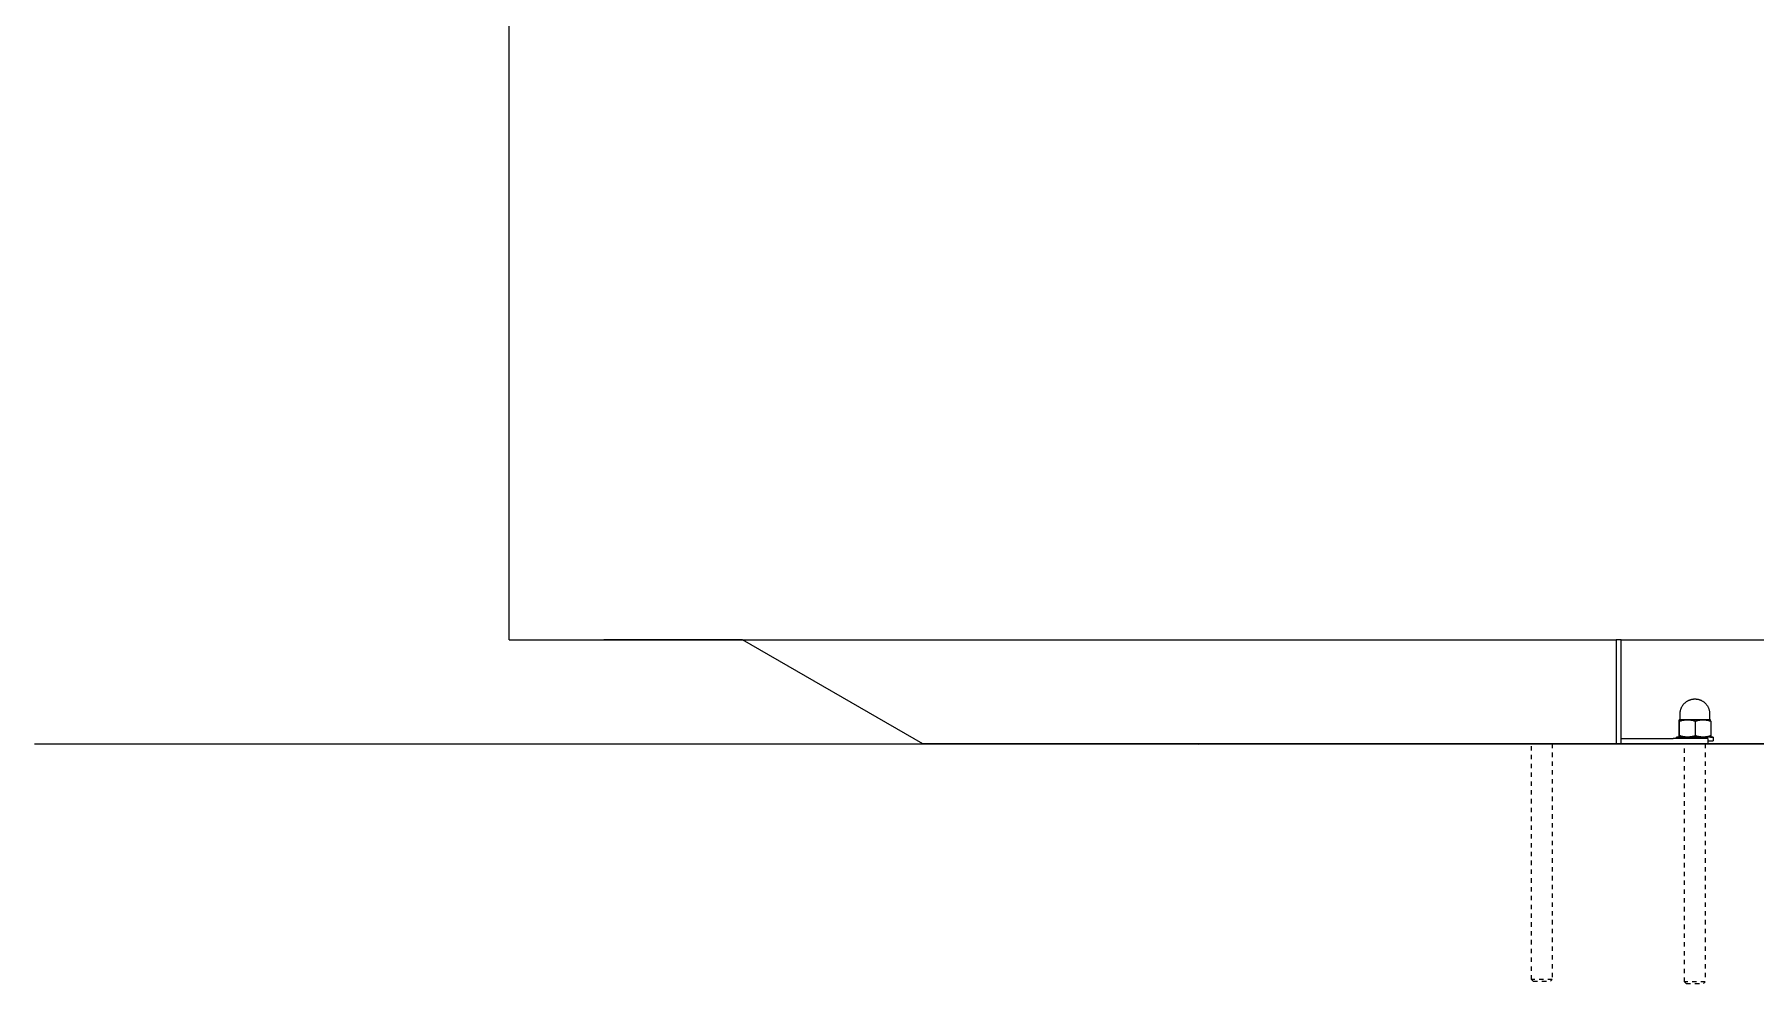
# Model space of a CAD drawing. Header units: inches. Extents: x 214 to 477, y -11 to 187.
# Drawn here: x 323.14 to 362.23, y 67.27 to 88.81 of the extents above; entities that cross this region are included whole.
import ezdxf

# ---------------------------------------------------------------- set-up
doc = ezdxf.new("R2010")
doc.units = ezdxf.units.IN
doc.linetypes.add('HIDDEN', pattern=[1.905, 1.27, -0.635])
doc.layers.add('ZANO_R', color=7, linetype='Continuous', lineweight=0)
doc.layers.add('ZANO_R_przerywana', color=250, linetype='HIDDEN', lineweight=0)

msp = doc.modelspace()

# ---------------------------------------------------------------- linework, layer by layer
at = {"layer": 'ZANO_R'}
for p, q in [((333.92295, 75.0719), (333.92295, 89.63891)), ((333.92295, 75.0719), (359.0609, 75.0719)), ((336.06863, 75.0719), (336.06863, 75.07144)), ((339.22129, 75.07144), (336.06863, 75.07144)), ((343.31277, 72.70922), (339.22129, 75.07144)), ((359.0609, 75.06848), (359.0609, 75.0719)), ((359.17901, 75.0719), (359.0609, 75.0719)), ((359.0609, 75.06848), (359.0609, 72.70626)), ((359.17901, 75.0719), (384.31696, 75.0719)), ((359.17901, 75.06848), (359.17901, 75.0719)), ((359.17901, 72.70626), (359.17901, 75.06848)), ((360.52928, 73.48469), (360.5327, 73.49586)), ((360.5327, 73.49586), (360.5365, 73.5069)), ((360.5365, 73.5069), (360.54068, 73.51781)), ((360.54068, 73.51781), (360.54525, 73.52856)), ((360.54525, 73.52856), (360.55019, 73.53914)), ((360.55019, 73.53914), (360.55549, 73.54955)), ((360.55549, 73.54955), (360.56115, 73.55977)), ((360.56115, 73.55977), (360.56717, 73.56978)), ((360.56717, 73.56978), (360.57353, 73.57958)), ((360.57353, 73.57958), (360.58023, 73.58914)), ((360.58023, 73.58914), (360.58726, 73.59847)), ((360.58726, 73.59847), (360.59461, 73.60755)), ((360.59461, 73.60755), (360.60227, 73.61636)), ((360.60227, 73.61636), (360.61024, 73.62491)), ((360.61024, 73.62491), (360.6185, 73.63317)), ((360.6185, 73.63317), (360.62704, 73.64113)), ((360.62704, 73.64113), (360.63586, 73.6488)), ((360.63586, 73.6488), (360.64493, 73.65615)), ((360.64493, 73.65615), (360.65426, 73.66318)), ((360.65426, 73.66318), (360.66383, 73.66988)), ((360.66383, 73.66988), (360.67362, 73.67624)), ((360.67362, 73.67624), (360.68364, 73.68225)), ((360.68364, 73.68225), (360.69385, 73.68792)), ((360.69385, 73.68792), (360.70426, 73.69322)), ((360.70426, 73.69322), (360.71485, 73.69816)), ((360.71485, 73.69816), (360.7256, 73.70272)), ((360.7256, 73.70272), (360.7365, 73.70691)), ((360.7365, 73.70691), (360.74755, 73.71071)), ((360.74755, 73.71071), (360.75872, 73.71412)), ((360.75872, 73.71412), (360.77, 73.71715)), ((360.77, 73.71715), (360.78138, 73.71977)), ((360.78138, 73.71977), (360.79285, 73.722)), ((360.79285, 73.722), (360.80438, 73.72383)), ((360.80438, 73.72383), (360.81598, 73.72525)), ((360.81598, 73.72525), (360.82761, 73.72627)), ((360.82761, 73.72627), (360.83928, 73.72688)), ((360.83928, 73.72688), (360.85096, 73.72709)), ((360.85096, 73.72709), (360.85972, 73.72697)), ((360.85972, 73.72697), (360.86848, 73.72663)), ((360.86848, 73.72663), (360.88, 73.72583)), ((360.88, 73.72583), (360.89148, 73.72463)), ((360.89148, 73.72463), (360.90292, 73.72303)), ((360.90292, 73.72303), (360.9143, 73.72104)), ((360.9143, 73.72104), (360.9256, 73.71866)), ((360.9256, 73.71866), (360.93681, 73.71589)), ((360.93681, 73.71589), (360.94792, 73.71274)), ((360.94792, 73.71274), (360.95891, 73.7092)), ((360.95891, 73.7092), (360.96978, 73.70529)), ((360.96978, 73.70529), (360.9805, 73.701)), ((360.9805, 73.701), (360.99107, 73.69635)), ((360.99107, 73.69635), (361.00147, 73.69133)), ((361.00147, 73.69133), (361.01169, 73.68596)), ((361.01169, 73.68596), (361.02173, 73.68024)), ((361.02173, 73.68024), (361.03155, 73.67418)), ((361.03155, 73.67418), (361.04117, 73.66778)), ((361.04117, 73.66778), (361.05055, 73.66105)), ((361.05055, 73.66105), (361.0597, 73.65401)), ((361.0597, 73.65401), (361.0686, 73.64665)), ((361.0686, 73.64665), (361.07725, 73.63899)), ((361.07725, 73.63899), (361.08562, 73.63103)), ((361.08562, 73.63103), (361.09371, 73.62279)), ((361.09371, 73.62279), (361.10151, 73.61428)), ((361.10151, 73.61428), (361.10902, 73.6055)), ((361.10902, 73.6055), (361.11622, 73.59647)), ((361.11622, 73.59647), (361.1231, 73.5872)), ((361.1231, 73.5872), (361.12966, 73.57769)), ((361.12966, 73.57769), (361.13588, 73.56797)), ((361.13588, 73.56797), (361.14177, 73.55803)), ((361.14177, 73.55803), (361.14731, 73.5479)), ((361.14731, 73.5479), (361.1525, 73.53758)), ((361.1525, 73.53758), (361.15733, 73.52709)), ((361.15733, 73.52709), (361.16179, 73.51644)), ((361.16179, 73.51644), (361.16588, 73.50564)), ((361.16588, 73.50564), (361.1696, 73.49471)), ((361.1696, 73.49471), (361.17294, 73.48365)), ((360.49064, 72.8929), (360.49065, 73.22331)), ((360.49065, 73.22331), (360.49158, 73.2317)), ((360.49158, 73.2317), (360.49267, 73.24007)), ((360.49267, 73.24007), (360.49329, 73.24403)), ((360.49329, 73.24403), (360.49381, 73.24694)), ((360.49381, 73.24694), (360.49444, 73.24984)), ((360.49444, 73.24984), (360.49459, 73.25045)), ((360.49459, 73.25045), (360.49476, 73.25106)), ((360.49476, 73.25106), (360.49494, 73.25167)), ((360.49494, 73.25167), (360.49515, 73.25227)), ((360.49515, 73.25227), (360.49537, 73.25286)), ((360.49537, 73.25286), (360.49562, 73.25344)), ((360.4956, 73.25344), (360.49577, 73.25376)), ((360.49578, 73.25375), (360.49601, 73.25411)), ((360.496, 73.25412), (360.49601, 73.25415)), ((360.49601, 73.25415), (360.49603, 73.25418)), ((360.49603, 73.25418), (360.49605, 73.25421)), ((360.49605, 73.25421), (360.49607, 73.25424)), ((360.49607, 73.25424), (360.4961, 73.25426)), ((360.4961, 73.25426), (360.49612, 73.25429)), ((360.49612, 73.25429), (360.49614, 73.25432)), ((360.49614, 73.25432), (360.49617, 73.25434)), ((360.49617, 73.25434), (360.49619, 73.25437)), ((360.49619, 73.25437), (360.49622, 73.25439)), ((360.49622, 73.25439), (360.49624, 73.25441)), ((360.49624, 73.25441), (360.49627, 73.25444)), ((360.49627, 73.25444), (360.4963, 73.25446)), ((360.4963, 73.25446), (360.49633, 73.25448)), ((360.49633, 73.25448), (360.49636, 73.25449)), ((360.49636, 73.25449), (360.49639, 73.25451)), ((360.49639, 73.25451), (360.49642, 73.25453)), ((360.49642, 73.25453), (360.49645, 73.25454)), ((360.49645, 73.25454), (360.49648, 73.25456)), ((360.49648, 73.25456), (360.49651, 73.25457)), ((360.49651, 73.25457), (360.49655, 73.25458)), ((360.49655, 73.25458), (360.49658, 73.25459)), ((360.49658, 73.25459), (360.49661, 73.2546)), ((360.49661, 73.2546), (360.49665, 73.25461)), ((360.49665, 73.25461), (360.49668, 73.25462)), ((360.49668, 73.25462), (360.49672, 73.25463)), ((360.49672, 73.25463), (360.49675, 73.25463)), ((360.49675, 73.25463), (360.49679, 73.25464)), ((360.67876, 73.25416), (360.49679, 73.25464)), ((360.49679, 73.25464), (360.50292, 73.22267)), ((360.49829, 73.25471), (360.50821, 73.25479)), ((360.50291, 72.89226), (360.50292, 73.22267)), ((360.50292, 73.22267), (360.52037, 73.2284)), ((360.50764, 73.25473), (360.50798, 73.25477)), ((360.50798, 73.25477), (360.50832, 73.25483)), ((360.50832, 73.25483), (360.50865, 73.2549)), ((360.50865, 73.2549), (360.50898, 73.25498)), ((360.50898, 73.25498), (360.50931, 73.25507)), ((360.50931, 73.25507), (360.50963, 73.25518)), ((360.50963, 73.25518), (360.50995, 73.25529)), ((360.50995, 73.25529), (360.51027, 73.25542)), ((360.51027, 73.25542), (360.51058, 73.25556)), ((360.51058, 73.25556), (360.51088, 73.2557)), ((360.51088, 73.2557), (360.51118, 73.25586)), ((360.51118, 73.25586), (360.51148, 73.25603)), ((360.51148, 73.25603), (360.51177, 73.25621)), ((360.51177, 73.25621), (360.51205, 73.25639)), ((360.51205, 73.25639), (360.51233, 73.25659)), ((360.51233, 73.25659), (360.5126, 73.2568)), ((360.5126, 73.2568), (360.51286, 73.25702)), ((360.51286, 73.25702), (360.51312, 73.25724)), ((360.51312, 73.25724), (360.51336, 73.25747)), ((360.51336, 73.25747), (360.5136, 73.25772)), ((360.5136, 73.25772), (360.51383, 73.25797)), ((360.51383, 73.25797), (360.51405, 73.25823)), ((360.51405, 73.25823), (360.51426, 73.25849)), ((360.51426, 73.25849), (360.51447, 73.25876)), ((360.51447, 73.25876), (360.51466, 73.25904)), ((360.51466, 73.25904), (360.51484, 73.25933)), ((360.51484, 73.25933), (360.51502, 73.25962)), ((360.51502, 73.25962), (360.51518, 73.25992)), ((360.51518, 73.25992), (360.51533, 73.26022)), ((360.51533, 73.26022), (360.51548, 73.26053)), ((360.51548, 73.26053), (360.51561, 73.26085)), ((360.51561, 73.26085), (360.51573, 73.26116)), ((360.51573, 73.26116), (360.51584, 73.26149)), ((360.51584, 73.26149), (360.51594, 73.26181)), ((360.51594, 73.26181), (360.51602, 73.26214)), ((360.51602, 73.26214), (360.5161, 73.26247)), ((360.5161, 73.26247), (360.51616, 73.2628)), ((360.51616, 73.2628), (360.51622, 73.26314)), ((360.51622, 73.26314), (360.51626, 73.26348)), ((360.51626, 73.26348), (360.51629, 73.26382)), ((360.51629, 73.26382), (360.51631, 73.26416)), ((360.51631, 73.2645), (360.51632, 73.39245)), ((360.51631, 73.26416), (360.51631, 73.2645)), ((360.51632, 73.39245), (360.51652, 73.40413)), ((360.51652, 73.40413), (360.51713, 73.41579)), ((360.51713, 73.41579), (360.51815, 73.42743)), ((360.51815, 73.42743), (360.51957, 73.43902)), ((360.51957, 73.43902), (360.5214, 73.45056)), ((360.52037, 73.2284), (360.53799, 73.23357)), ((360.5214, 73.45056), (360.52363, 73.46202)), ((360.52363, 73.46202), (360.52626, 73.4734)), ((360.52626, 73.4734), (360.52928, 73.48469)), ((360.53799, 73.23357), (360.55578, 73.23817)), ((360.55578, 73.23817), (360.57369, 73.2422)), ((360.57369, 73.2422), (360.59173, 73.24566)), ((360.59173, 73.24566), (360.60987, 73.24853)), ((360.60987, 73.24853), (360.6281, 73.25082)), ((360.6281, 73.25082), (360.64639, 73.25252)), ((360.64639, 73.25252), (360.66472, 73.25363)), ((360.66472, 73.25363), (360.68308, 73.25416)), ((360.68308, 73.25416), (360.70144, 73.2536)), ((361.03335, 73.25416), (360.68642, 73.25416)), ((360.70144, 73.2536), (360.71978, 73.25245)), ((360.71978, 73.25245), (360.73807, 73.25072)), ((360.73807, 73.25072), (360.75629, 73.2484)), ((360.75629, 73.2484), (360.77443, 73.24549)), ((360.77443, 73.24549), (360.79247, 73.24201)), ((360.79247, 73.24201), (360.81039, 73.23795)), ((360.81039, 73.23795), (360.82817, 73.23332)), ((360.82817, 73.23332), (360.84579, 73.22812)), ((360.84579, 73.22812), (360.86323, 73.22235)), ((360.86322, 72.89195), (360.86323, 73.22235)), ((360.86323, 73.22235), (360.88004, 73.22811)), ((360.88004, 73.22811), (360.89704, 73.23331)), ((360.89704, 73.23331), (360.91419, 73.23794)), ((360.91419, 73.23794), (360.9315, 73.242)), ((360.9315, 73.242), (360.94892, 73.24548)), ((360.94892, 73.24548), (360.96645, 73.24839)), ((360.96645, 73.24839), (360.98407, 73.25071)), ((360.98407, 73.25071), (361.00176, 73.25245)), ((361.00176, 73.25245), (361.01949, 73.2536)), ((361.01949, 73.2536), (361.03725, 73.25417)), ((361.03725, 73.25417), (361.05501, 73.25364)), ((361.20529, 73.25464), (361.04074, 73.25417)), ((361.05501, 73.25364), (361.07274, 73.25252)), ((361.07274, 73.25252), (361.09042, 73.25081)), ((361.09042, 73.25081), (361.10804, 73.24852)), ((361.10804, 73.24852), (361.12557, 73.24565)), ((361.12557, 73.24565), (361.14299, 73.2422)), ((361.14299, 73.2422), (361.1603, 73.23817)), ((361.1603, 73.23817), (361.17745, 73.23357)), ((361.17294, 73.48365), (361.1759, 73.47249)), ((361.1759, 73.47249), (361.17846, 73.46123)), ((361.17745, 73.23357), (361.19445, 73.22841)), ((361.17846, 73.46123), (361.18064, 73.44989)), ((361.18064, 73.44989), (361.18243, 73.43848)), ((361.18243, 73.43848), (361.18382, 73.42702)), ((361.18382, 73.42702), (361.18481, 73.41551)), ((361.18481, 73.41551), (361.18541, 73.40398)), ((361.18541, 73.40398), (361.18561, 73.39243)), ((361.18561, 73.39243), (361.18561, 73.26448)), ((361.18561, 73.26448), (361.18561, 73.26414)), ((361.18561, 73.26414), (361.18563, 73.26381)), ((361.18563, 73.26381), (361.18566, 73.26347)), ((361.18566, 73.26347), (361.1857, 73.26314)), ((361.1857, 73.26314), (361.18575, 73.26281)), ((361.18575, 73.26281), (361.18581, 73.26248)), ((361.18581, 73.26248), (361.18588, 73.26215)), ((361.18588, 73.26215), (361.18597, 73.26182)), ((361.18597, 73.26182), (361.18606, 73.2615)), ((361.18606, 73.2615), (361.18617, 73.26118)), ((361.18617, 73.26118), (361.18629, 73.26087)), ((361.18629, 73.26087), (361.18642, 73.26056)), ((361.18642, 73.26056), (361.18656, 73.26025)), ((361.18656, 73.26025), (361.18671, 73.25995)), ((361.18671, 73.25995), (361.18686, 73.25965)), ((361.18686, 73.25965), (361.18703, 73.25936)), ((361.18703, 73.25936), (361.18721, 73.25908)), ((361.18721, 73.25908), (361.1874, 73.2588)), ((361.1874, 73.2588), (361.1876, 73.25853)), ((361.1876, 73.25853), (361.18781, 73.25826)), ((361.18781, 73.25826), (361.18803, 73.25801)), ((361.18803, 73.25801), (361.18825, 73.25776)), ((361.18825, 73.25776), (361.18849, 73.25752)), ((361.18849, 73.25752), (361.18873, 73.25728)), ((361.18873, 73.25728), (361.18898, 73.25706)), ((361.18898, 73.25706), (361.18923, 73.25684)), ((361.18923, 73.25684), (361.1895, 73.25663)), ((361.1895, 73.25663), (361.18977, 73.25643)), ((361.18977, 73.25643), (361.19005, 73.25625)), ((361.19005, 73.25625), (361.19033, 73.25607)), ((361.19033, 73.25607), (361.19062, 73.2559)), ((361.19062, 73.2559), (361.19092, 73.25574)), ((361.19092, 73.25574), (361.19122, 73.25559)), ((361.19122, 73.25559), (361.19153, 73.25545)), ((361.19153, 73.25545), (361.19184, 73.25532)), ((361.19184, 73.25532), (361.19215, 73.25521)), ((361.19215, 73.25521), (361.19247, 73.2551)), ((361.19247, 73.2551), (361.19279, 73.255)), ((361.19279, 73.255), (361.19312, 73.25492)), ((361.19312, 73.25492), (361.19345, 73.25485)), ((361.19345, 73.25485), (361.19378, 73.25478)), ((361.19378, 73.25478), (361.19411, 73.25473)), ((361.19411, 73.25473), (361.19445, 73.25469)), ((361.19445, 73.25469), (361.19478, 73.25467)), ((361.19445, 73.22841), (361.21127, 73.22268)), ((361.19449, 73.25477), (361.19498, 73.25477)), ((361.19483, 73.25467), (361.1953, 73.25465)), ((361.19491, 73.2546), (361.19483, 73.2546)), ((361.19498, 73.2546), (361.19491, 73.2546)), ((361.19506, 73.2546), (361.19498, 73.2546)), ((361.19514, 73.2546), (361.19506, 73.2546)), ((361.19521, 73.25461), (361.19514, 73.2546)), ((361.19529, 73.25462), (361.19521, 73.25461)), ((361.19536, 73.25463), (361.19529, 73.25462)), ((361.1953, 73.25477), (361.20363, 73.25469)), ((361.19544, 73.25464), (361.19536, 73.25463)), ((361.20529, 73.25464), (361.20541, 73.25457)), ((361.21127, 73.22268), (361.20541, 73.25457)), ((361.21127, 73.22268), (361.21126, 72.89228)), ((359.0609, 72.70922), (343.31277, 72.70922)), ((349.3899, 72.70922), (349.56802, 72.69988)), ((349.56802, 72.69988), (349.57376, 72.70922)), ((359.17901, 72.82733), (360.36012, 72.82733)), ((360.36012, 72.70922), (359.17901, 72.70922)), ((361.14752, 72.82733), (360.36012, 72.82733)), ((361.14752, 72.70922), (360.36012, 72.70922)), ((360.43567, 72.82733), (360.43568, 72.86096)), ((360.43692, 72.86096), (360.43568, 72.86096)), ((360.43692, 72.8609), (360.43691, 72.82733)), ((361.26629, 72.86094), (360.43692, 72.8609)), ((360.49661, 72.86097), (360.43711, 72.86096)), ((360.43713, 72.86101), (360.44051, 72.86105)), ((360.4439, 72.86108), (360.49618, 72.86129)), ((360.44958, 72.8609), (360.49772, 72.8609)), ((360.49158, 72.88441), (360.49064, 72.8929)), ((360.49267, 72.87593), (360.49158, 72.88441)), ((360.49331, 72.87174), (360.49267, 72.87593)), ((360.49366, 72.86969), (360.49331, 72.87174)), ((360.49406, 72.86764), (360.49366, 72.86969)), ((360.49452, 72.86561), (360.49406, 72.86764)), ((360.49466, 72.86504), (360.49453, 72.86561)), ((360.49482, 72.86447), (360.49466, 72.86504)), ((360.49499, 72.86391), (360.49482, 72.86447)), ((360.49518, 72.86335), (360.49499, 72.86391)), ((360.49538, 72.8628), (360.49518, 72.86335)), ((360.49561, 72.86225), (360.49538, 72.8628)), ((360.49576, 72.86192), (360.49559, 72.86225)), ((360.496, 72.86154), (360.49577, 72.86192)), ((360.49601, 72.8615), (360.49599, 72.86153)), ((360.49603, 72.86146), (360.49601, 72.8615)), ((360.49605, 72.86143), (360.49603, 72.86146)), ((360.49607, 72.8614), (360.49605, 72.86143)), ((360.49609, 72.86137), (360.49607, 72.8614)), ((360.49612, 72.86134), (360.49609, 72.86137)), ((360.49614, 72.86131), (360.49612, 72.86134)), ((360.49617, 72.86128), (360.49614, 72.86131)), ((360.4962, 72.86125), (360.49617, 72.86128)), ((360.49623, 72.86122), (360.4962, 72.86125)), ((360.49625, 72.86119), (360.49623, 72.86122)), ((360.49628, 72.86117), (360.49625, 72.86119)), ((360.49632, 72.86115), (360.49628, 72.86117)), ((360.49635, 72.86112), (360.49632, 72.86115)), ((360.49638, 72.8611), (360.49635, 72.86112)), ((360.49641, 72.86108), (360.49638, 72.8611)), ((360.49645, 72.86106), (360.49641, 72.86108)), ((360.49648, 72.86104), (360.49645, 72.86106)), ((360.49652, 72.86102), (360.49648, 72.86104)), ((360.49655, 72.86101), (360.49652, 72.86102)), ((360.49659, 72.86099), (360.49655, 72.86101)), ((360.49663, 72.86098), (360.49659, 72.86099)), ((360.49666, 72.86096), (360.49663, 72.86098)), ((360.4967, 72.86095), (360.49666, 72.86096)), ((360.49674, 72.86094), (360.4967, 72.86095)), ((360.49678, 72.86093), (360.49674, 72.86094)), ((360.50291, 72.89226), (360.49678, 72.86093)), ((360.61081, 72.86054), (360.49772, 72.86091)), ((360.52036, 72.8865), (360.50291, 72.89226)), ((360.53798, 72.8813), (360.52036, 72.8865)), ((360.55576, 72.87666), (360.53798, 72.8813)), ((360.57367, 72.8726), (360.55576, 72.87666)), ((360.59171, 72.86912), (360.57367, 72.8726)), ((360.60985, 72.86622), (360.59171, 72.86912)), ((360.62808, 72.8639), (360.60985, 72.86622)), ((360.64637, 72.86216), (360.62808, 72.8639)), ((360.6647, 72.86101), (360.64637, 72.86216)), ((360.68307, 72.86046), (360.6647, 72.86101)), ((360.70173, 72.86099), (360.68341, 72.86046)), ((360.72003, 72.86212), (360.70173, 72.86099)), ((360.73829, 72.86382), (360.72003, 72.86212)), ((360.75647, 72.86612), (360.73829, 72.86382)), ((360.77458, 72.86899), (360.75647, 72.86612)), ((360.79258, 72.87244), (360.77458, 72.86899)), ((360.81047, 72.87647), (360.79258, 72.87244)), ((360.82822, 72.88106), (360.81047, 72.87647)), ((360.83687, 72.86039), (360.818, 72.86039)), ((360.84581, 72.88622), (360.82822, 72.88106)), ((360.86322, 72.89195), (360.84581, 72.88622)), ((360.88004, 72.88622), (360.86322, 72.89195)), ((360.89704, 72.88106), (360.88004, 72.88622)), ((360.9142, 72.87646), (360.89704, 72.88106)), ((360.9315, 72.87243), (360.9142, 72.87646)), ((360.94893, 72.86898), (360.9315, 72.87243)), ((360.96646, 72.86611), (360.94893, 72.86898)), ((360.98407, 72.86382), (360.96646, 72.86611)), ((361.00176, 72.86211), (360.98407, 72.86382)), ((361.01948, 72.86099), (361.00176, 72.86211)), ((361.03724, 72.86046), (361.01948, 72.86099)), ((361.055, 72.86103), (361.03724, 72.86046)), ((361.07274, 72.86218), (361.055, 72.86103)), ((361.09042, 72.86392), (361.07274, 72.86218)), ((361.20527, 72.86094), (361.08545, 72.86052)), ((361.10804, 72.86624), (361.09042, 72.86392)), ((361.12557, 72.86915), (361.10804, 72.86624)), ((361.143, 72.87263), (361.12557, 72.86915)), ((361.1603, 72.87669), (361.143, 72.87263)), ((361.14752, 72.82733), (361.14752, 72.70922)), ((361.14752, 72.7778), (361.26626, 72.77825)), ((381.93623, 72.70982), (361.14752, 72.70982)), ((361.17745, 72.88132), (361.1603, 72.87669)), ((361.19445, 72.88652), (361.17745, 72.88132)), ((361.21126, 72.89228), (361.19445, 72.88652)), ((361.20512, 72.86095), (361.20484, 72.86104)), ((361.20547, 72.86104), (361.20529, 72.86094)), ((361.21126, 72.89228), (361.20575, 72.86127)), ((361.20575, 72.86127), (361.26438, 72.861)), ((361.26631, 72.86093), (361.26631, 72.77825)), ((359.17901, 72.70626), (359.0609, 72.70626))]:
    msp.add_line(p, q, dxfattribs=at)
msp.add_lwpolyline([(323.13898, 72.70922), (394.00117, 72.70922)], dxfattribs=at)
at = {"layer": 'ZANO_R_przerywana', "ltscale": 0.05}
for p, q in [((357.13989, 67.3565), (357.14002, 72.70922)), ((357.61246, 72.70922), (357.61233, 67.3565)), ((360.6146, 67.30439), (360.61473, 72.70922)), ((361.08717, 72.70922), (361.08704, 67.30439)), ((357.17784, 67.31854), (357.13995, 67.35644)), ((357.61223, 67.3565), (357.14, 67.35649)), ((357.17793, 67.31854), (357.57436, 67.31853)), ((357.61229, 67.35644), (357.57438, 67.31853)), ((360.65255, 67.26643), (360.61466, 67.30433)), ((361.08694, 67.30439), (360.6147, 67.30437)), ((360.65264, 67.26642), (361.04907, 67.26642)), ((361.08699, 67.30433), (361.04909, 67.26642))]:
    msp.add_line(p, q, dxfattribs=at)

doc.saveas('drawing.dxf')
